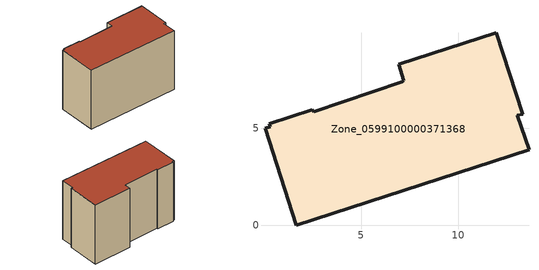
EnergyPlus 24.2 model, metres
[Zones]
Zone_0599100000371368
 floor ground (C_G): 7.19,7.43 6.92,8.28 11.95,9.9 13.3,5.72 13.04,5.65 13.63,3.88 1.67,0 0.05,4.98 0.32,5.07 0.27,5.22 2.49,5.93 2.56,5.83 7.12,7.38 z3.85
 wall outside (C_F): 0.05,4.98 1.67,0 13.63,3.88 13.04,5.65 13.3,5.72 11.95,9.9 6.92,8.28 7.19,7.43 7.12,7.38 2.56,5.83 2.49,5.93 0.27,5.22 0.32,5.07 0.05,4.98 z3.85:12.29
 roof outside (C_R): 0.32,5.07 0.05,4.98 1.67,0 13.63,3.88 13.04,5.65 13.3,5.72 11.95,9.9 6.92,8.28 7.19,7.43 7.12,7.38 2.56,5.83 2.49,5.93 0.27,5.22 z12.29
[BUILDING]
Pand.0599100000371368: North Axis=0; Terrain=City; Loads Convergence Tolerance Value=0.04; Temperature Convergence Tolerance Value=0.4; Solar Distribution=FullExterior; Maximum Number of Warmup Days=25; Minimum Number of Warmup Days=1
[Site:Location]
Rotterdam.The.Hague.AP_ZH_NLD Design_Conditions: Latitude=51.96; Longitude=4.45; Time Zone=1; Elevation=-4.5
[SITE:GROUNDTEMPERATURE:BUILDINGSURFACE]
18, 18, 18, 18, 18, 18, 18, 18, 18, 18, 18, 18
[MATERIAL] Thermal Absorptance=0.9; Solar Absorptance=0.7; Visible Absorptance=0.7
Name | Roughness | Thickness | Conductivity | Density | Specific Heat
G.TC.1992-2005 | MediumSmooth | 0.15 | 0.06 | 540 | 1210
F.TC.1992-2005 | Rough | 0.3 | 0.12 | 1920 | 840
R.TC.1992-2005 | MediumRough | 0.2 | 0.08 | 1500 | 1000
[CONSTRUCTION]
C_G: G.TC.1992-2005
C_F: F.TC.1992-2005
C_R: R.TC.1992-2005
[ZONE]
Zone_0599100000371368: Type=1; Multiplier=1; Ceiling Height=Autocalculate; Volume=Autocalculate; Floor Area=autocalculate; Part of Total Floor Area=Yes
[ZONEINFILTRATION:DESIGNFLOWRATE]
Infil_Zone_0599100000371368: Zone or ZoneList or Space or SpaceList=Zone_0599100000371368; Schedule=AlwaysOn; Design Flow Rate Calculation Method=Flow/Area; Flow Rate per Floor Area=0.0015; Constant Term Coefficient=1; Temperature Term Coefficient=0; Velocity Term Coefficient=0; Velocity Squared Term Coefficient=0
[HVACTEMPLATE:ZONE:IDEALLOADSAIRSYSTEM]
Zone_0599100000371368: Maximum Heating Supply Air Temperature=50; Minimum Cooling Supply Air Temperature=13; Maximum Heating Supply Air Humidity Ratio=0.0156; Minimum Cooling Supply Air Humidity Ratio=0.0077; Heating Limit=NoLimit; Cooling Limit=NoLimit; Dehumidification Control Type=ConstantSensibleHeatRatio; Cooling Sensible Heat Ratio=0.7; Dehumidification Setpoint=60; Humidification Control Type=None; Humidification Setpoint=30; Outdoor Air Method=None; Outdoor Air Flow Rate per Person=0.00944; Outdoor Air Flow Rate per Zone Floor Area=0; Outdoor Air Flow Rate per Zone=0; Demand Controlled Ventilation Type=None; Outdoor Air Economizer Type=NoEconomizer; Heat Recovery Type=None; Sensible Heat Recovery Effectiveness=0.7; Latent Heat Recovery Effectiveness=0.65
[ZONECONTROL:THERMOSTAT]
ThermostatControl_Zone_0599100000371368: Zone or ZoneList=Zone_0599100000371368; Control Type Schedule=DualSetpointControlType; Control 1=Thermostat_Zone_0599100000371368; Temperature Difference Between Cutout And Setpoint=0
[THERMOSTATSETPOINT:DUALSETPOINT]
Thermostat_Zone_0599100000371368: Heating Setpoint Temperature Schedule=HeatingSetpoint_Zone_0599100000371368; Cooling Setpoint Temperature Schedule=CoolingSetpoint_Zone_0599100000371368
[SCHEDULE:COMPACT]
HeatingSetpoint_Zone_0599100000371368: Through: 12/31, For: AllDays, Until: 24:00, 21
CoolingSetpoint_Zone_0599100000371368: Through: 12/31, For: AllDays, Until: 24:00, 24
DualSetpointControlType: Through: 12/31, For: AllDays, Until: 24:00, 4
AlwaysOn: Through: 12/31, For: AllDays, Until: 24:00, 1
